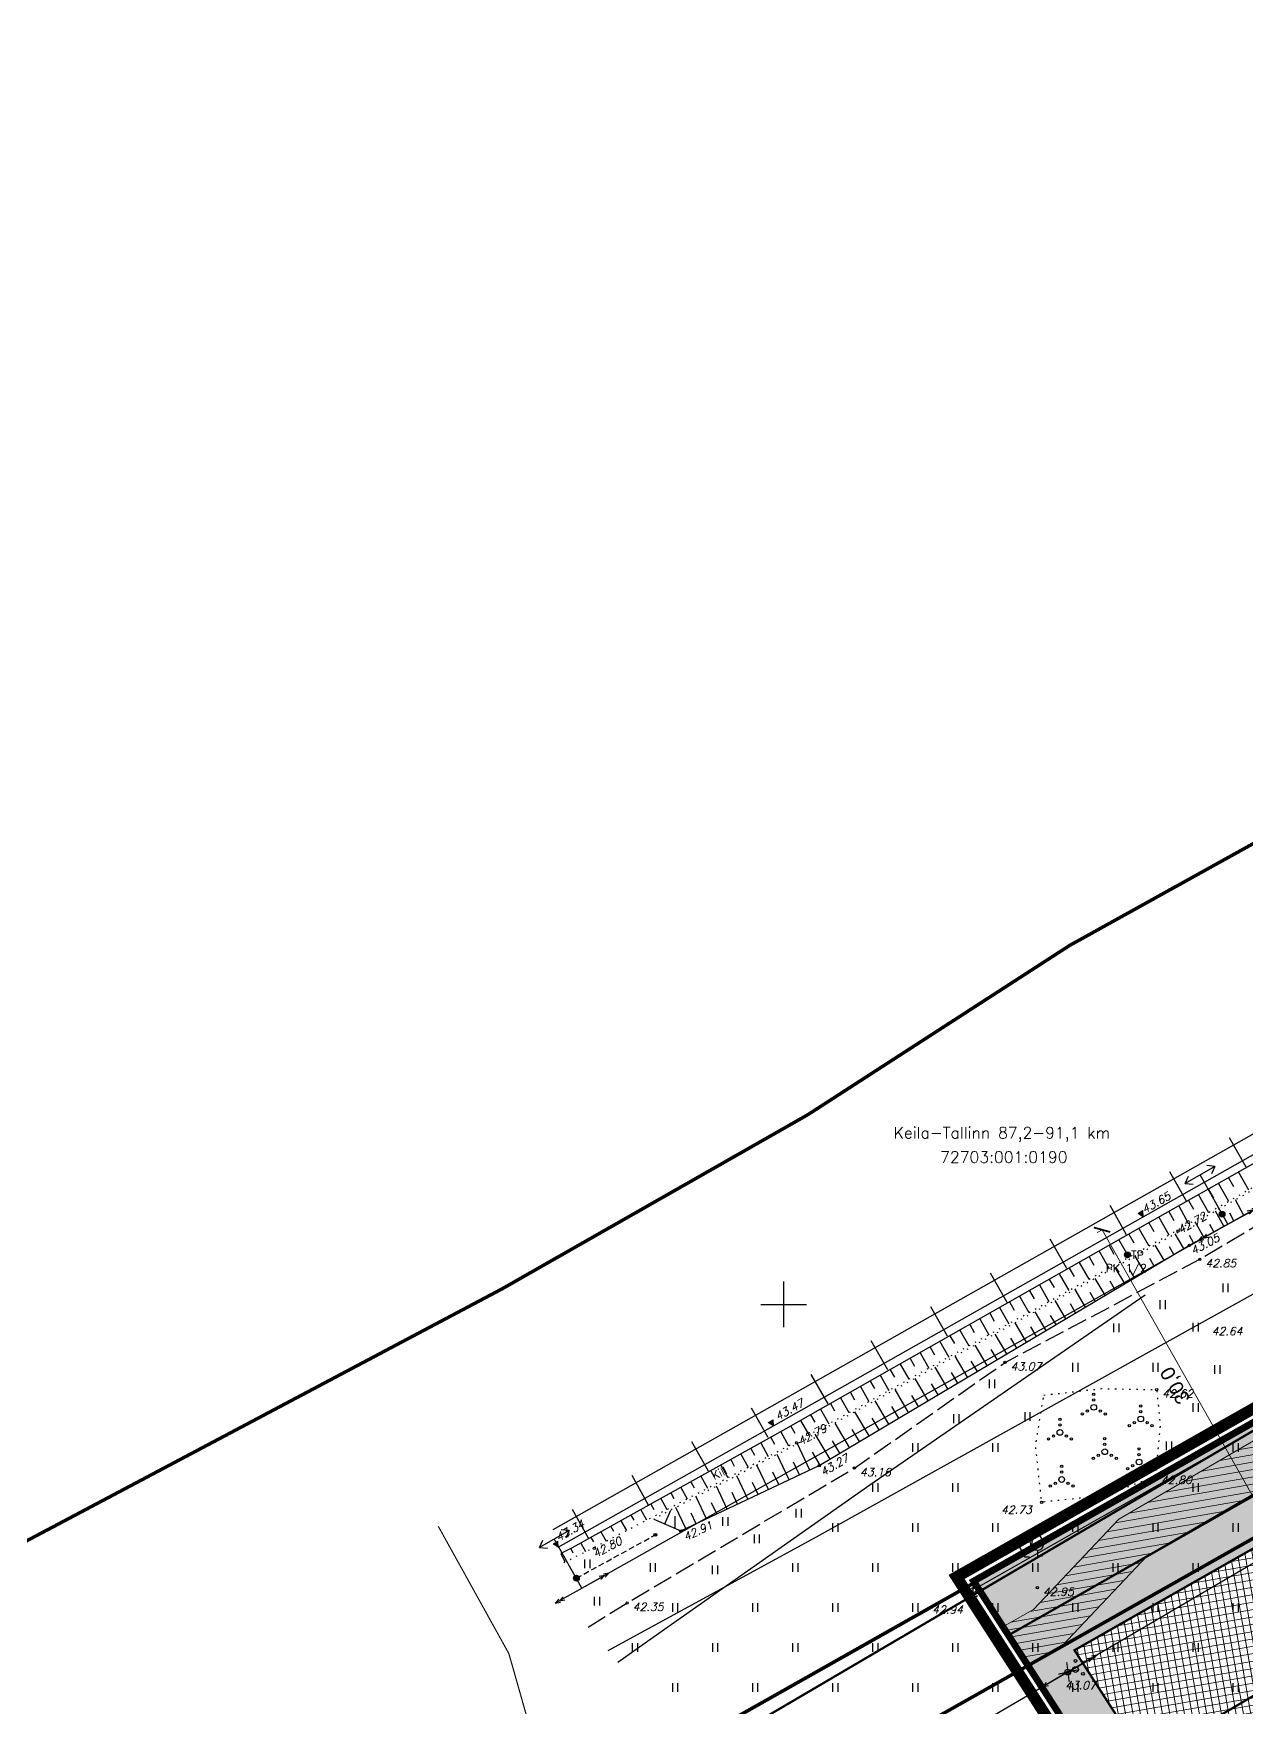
# Model space of a CAD drawing. Header units: metres. Extents: x 751 to 535790, y 161 to 6579518.
# Drawn here: x 535034.4 to 535140.5, y 6578664.8 to 6578811.1 of the extents above; entities that cross this region are included whole.
import ezdxf
from ezdxf.enums import TextEntityAlignment as Align

# ---------------------------------------------------------------- set-up
doc = ezdxf.new("R2010")
doc.units = ezdxf.units.M
for name, pattern in [('13132-geo$0$KANDUR', [0.02, 0.01, 0.01]), ('13132-geo$0$KATASTRIPIIR', [0.02, 0.01, 0.01]), ('13132-geo$0$KOLVIK', [1.25, 0.25, -1]), ('13132-geo$0$NOLVAALL', [1.2, 0.2, -1]), ('13132-geo$0$NOLVAKRIIPS', [0.2, 0.1, 0.1]), ('13132-geo$0$NOLVAPEAL', [0.2, 0.1, 0.1]), ('13132-geo$0$RDT', [0.2, 0.1, 0.1]), ('13132-geo$0$RDTLIIPER', [0.2, 0.1, 0.1]), ('13132-geo$0$TEERADA', [4.5, 3.5, -1]), ('13132-geo$0$TOMMITS', [1.5, 1, -0.5]), ('CENTER', [50.8, 31.75, -6.35, 6.35, -6.35]), ('CENTERX2', [4, 2.5, -0.5, 0.5, -0.5])]:
    doc.linetypes.add(name, pattern=pattern)
doc.layers.get('0').update_dxf_attribs({"lineweight": 9})
doc.layers.get('Defpoints').update_dxf_attribs({"lineweight": 9})
for name, color, linetype, lineweight in [('-GEODEESIA', 7, 'Continuous', 9), ('DP_EH-plan_maapealne_hoonestusala_hatch', 169, 'Continuous', 18), ('DP_EH-plan_maapealne_hoonestusala_joon', 7, 'CENTER', 9), ('DP_KR-olemasolev', 36, 'Continuous', 9), ('DP_KR-olemasolev-ABIJOON', 36, 'Continuous', 9), ('DP_KR-planeeritav', 1, 'Continuous', 9), ('DP_KV-raudtee', 44, 'CENTERX2', 9), ('DP_MUU-likvideeritav_objekt', 1, 'Continuous', 9), ('DP_SERV-tehnovõrgud', 6, 'Continuous', 13), ('DP_T-autoliiklus-planeeritav', 254, 'Continuous', 9), ('DP_T-piirdeaed', 5, 'Continuous', 20), ('DP_T-servajoon', 250, 'Continuous', 9)]:
    doc.layers.add(name, color=color, linetype=linetype, lineweight=lineweight)
for name, color, linetype in [('13132-geo$0$HALJASTUS', 7, 'Continuous'), ('13132-geo$0$korgus', 7, 'Continuous'), ('13132-geo$0$KPOHULIIN', 7, 'Continuous'), ('13132-geo$0$MPOHULIIN', 7, 'Continuous'), ('13132-geo$0$PIIR', 7, 'Continuous'), ('13132-geo$0$POST', 7, 'Continuous'), ('13132-geo$0$PUU', 7, 'Continuous'), ('13132-geo$0$RDT', 7, 'Continuous'), ('13132-geo$0$RELJEEF', 7, 'Continuous'), ('13132-geo$0$SITRASS', 7, 'Continuous'), ('13132-geo$0$TEE', 7, 'Continuous'), ('13132-geo$0$vork', 7, 'Continuous'), ('SITRASS', 202, 'Continuous')]:
    doc.layers.add(name, color=color, linetype=linetype)
for name, color, linetype, lineweight, true_color in [('DP_KV-110kV_õhuliin', 7, 'CENTER', 9, 0x852100), ('DP_MA-muru', 7, 'Continuous', 9, 0xe4ff99), ('DP_PL-ala_piir', 7, 'CENTER', 9, 0x4d9984)]:
    doc.layers.add(name, color=color, linetype=linetype, lineweight=lineweight, true_color=true_color)
doc.styles.add('13132-geo$0$italic', font='italic.shx')
doc.styles.add('13132-geo$0$romans', font='romans.shx', dxfattribs={"height": 0.7})
doc.styles.add('romans', font='romans.shx')
doc.styles.add('Swis Lt BT', font='swissl.ttf')
doc.linetypes.add('-S-', pattern='A,10,-1.5,["S",romans,S=1.4,R=0,X=-0.7,Y=-0.7],-1.5,10,-3', length=26)
doc.linetypes.add('13132-geo$0$EP_OHL', pattern='A,10,[138,mkm.shx,S=1,R=0,X=0,Y=0],1,[138,mkm.shx,S=1,R=0,X=0,Y=0],4,[138,mkm.shx,S=1,R=180,X=0,Y=0],1,[138,mkm.shx,S=1,R=180,X=0,Y=0],15', length=31)
doc.linetypes.add('13132-geo$0$SI_KBL', pattern='A,8,-2,4,[132,mkm.shx,S=0.5,R=0,X=0,Y=0],4,-2', length=20)
doc.linetypes.add('FENCELINE2', pattern='A,0.25,-0.1,[132,ltypeshp.shx,S=0.1,R=0,X=-0.1,Y=0],-0.1,1', length=1.45)
doc.dimstyles.new('DP_M500', dxfattribs={"dimtxt": 1.25, "dimasz": 1.05, "dimexe": 0.5, "dimexo": 0, "dimgap": 0.3, "dimtad": 1, "dimdec": 1, "dimzin": 0, "dimtxsty": 'Swis Lt BT', "dimblk": 'ARCHTICK', "dimcen": 0.09, "dimclrd": 256, "dimclre": 256, "dimclrt": 256, "dimadec": 4, "dimazin": 0, "dimtfac": 1, "dimtdec": 1, "dimtmove": 0, "dimatfit": 2, "dimfxl": 0, "dimtolj": 1, "dimtzin": 0, "dimlwd": -1, "dimlwe": -1, "dimarcsym": 0})

# ---------------------------------------------------------------- blocks, each defined once
blk = doc.blocks.new('13132-geo$0$VKORIS')
at = {"color": 0, "linetype": 'Continuous'}
for p, q in [((0, 4), (0, -4)), ((-4, 0), (4, 0))]:
    blk.add_line(p, q, dxfattribs=at)
blk = doc.blocks.new('13132-geo$0$VQSA')
at = {"color": 0, "linetype": 'Continuous'}
for centre, radius in [((0, 0), 0.5), ((0, 2.3), 0.2), ((0, 1.3), 0.2), ((-2, -1.15), 0.2), ((-1.13, -0.65), 0.2), ((1.13, -0.65), 0.2), ((2, -1.15), 0.2)]:
    blk.add_circle(centre, radius, dxfattribs=at)
blk = doc.blocks.new('13132-geo$0$PQQSAS')
at = {"color": 0, "linetype": 'Continuous'}
for centre, radius in [((0, 0), 0.5), ((0, 1.5), 0.25), ((-1.3, -0.75), 0.25), ((1.3, -0.75), 0.25)]:
    blk.add_circle(centre, radius, dxfattribs=at)
blk = doc.blocks.new('13132-geo$0$BEPOST')
at = {"color": 0, "linetype": 'Continuous'}
for radius in [0.5, 0.0467]:
    blk.add_circle((0, 0), radius, dxfattribs=at)
blk = doc.blocks.new('13132-geo$0$RTKQRG')
at = {"color": 0, "linetype": 'Continuous', "lineweight": 0}
for p, q in [((0, 0), (-0.49, 0.97)), ((0.49, 0.97), (-0.49, 0.97)), ((-0.48, 0.94), (0.21, 0.42)), ((-0.44, 0.97), (0.23, 0.46)), ((-0.42, 0.84), (0.19, 0.37)), ((-0.37, 0.74), (0.17, 0.33)), ((-0.35, 0.97), (0.26, 0.51)), ((-0.32, 0.63), (0.14, 0.28)), ((-0.27, 0.97), (0.28, 0.55)), ((-0.27, 0.53), (0.12, 0.24)), ((-0.22, 0.43), (0.1, 0.19)), ((-0.19, 0.97), (0.3, 0.6)), ((-0.17, 0.33), (0.07, 0.15)), ((-0.11, 0.97), (0.33, 0.64)), ((-0.11, 0.22), (0.05, 0.1)), ((-0.06, 0.12), (0.03, 0.05)), ((-0.02, 0.97), (0.35, 0.69)), ((-0.01, 0.02), (0, 0.01)), ((0, 0), (0.49, 0.97)), ((0.06, 0.97), (0.37, 0.73)), ((0.14, 0.97), (0.39, 0.78)), ((0.22, 0.97), (0.42, 0.83)), ((0.31, 0.97), (0.44, 0.87)), ((0.39, 0.97), (0.46, 0.92)), ((0.47, 0.97), (0.49, 0.96))]:
    blk.add_line(p, q, dxfattribs=at)
blk = doc.blocks.new('13132-geo$0$MEPOST')
at = {"color": 0, "linetype": 'Continuous'}
for radius in [0.5, 0.45, 0.4, 0.35, 0.3, 0.25, 0.2, 0.15, 0.1, 0.05]:
    blk.add_circle((0, 0), radius, dxfattribs=at)
blk = doc.blocks.new('13132-geo$0$ANKURP')
at = {"color": 0}
for radius in [0.25, 0.234, 0.219, 0.203, 0.188, 0.172, 0.156, 0.141, 0.125, 0.11, 0.0939, 0.0783, 0.0628, 0.0472, 0.0316, 0.016, 0.000371]:
    blk.add_circle((0, 0), radius, dxfattribs=at)
blk = doc.blocks.new('13132-geo$0$VILJA1')
at = {"color": 0, "linetype": 'Continuous'}
for p, q in [((0, 0), (0, 1)), ((0.8, 0), (0, 0))]:
    blk.add_line(p, q, dxfattribs=at)
at = {"color": 0, "linetype": 'Continuous', "flags": 128}
for points in [[(-1, 2), (-1, 2.3), (-0.98, 2.43), (-0.91, 2.69), (-0.79, 2.93), (-0.5, 3.4), (-0.18, 3.81), (0, 4)], [(1, 2), (1, 2.3), (0.98, 2.43), (0.91, 2.69), (0.79, 2.93), (0.5, 3.4), (0.18, 3.81), (0, 4)]]:
    blk.add_lwpolyline(points, dxfattribs=at)
at = {"color": 0, "linetype": 'Continuous'}
blk.add_arc((0, 2), 1, 180, 0, dxfattribs=at)
blk = doc.blocks.new('13132-geo$0$MAND1')
at = {"color": 0, "linetype": 'Continuous'}
for p, q in [((0, 3), (0, 0)), ((-0.85, 1.18), (0, 0.61)), ((0, 1.5), (-0.53, 1.86)), ((0, 2.3), (-0.25, 2.47)), ((0.25, 2.47), (0, 2.3)), ((0.53, 1.86), (0, 1.5)), ((0, 0.61), (0.85, 1.18)), ((0.72, 0), (0, 0))]:
    blk.add_line(p, q, dxfattribs=at)
blk = doc.blocks.new('13132-geo$0$HEIN')
at = {"color": 0, "linetype": 'Continuous'}
for p, q in [((-0.46, 0.76), (-0.46, -0.76)), ((0.46, 0.76), (0.46, -0.76))]:
    blk.add_line(p, q, dxfattribs=at)
blk = doc.blocks.new('13132-geo$0$KBPOST')
at = {"color": 0, "linetype": 'Continuous'}
for radius in [0.5, 0.45, 0.4, 0.35, 0.3, 0.25, 0.2, 0.15, 0.1, 0.05]:
    blk.add_circle((0, 0), radius, dxfattribs=at)
at = {"color": 0, "linetype": 'Continuous', "style": '13132-geo$0$romans'}
blk.add_text('TP', height=1.4, dxfattribs=at).set_placement((0.65, -0.01), align=Align.MIDDLE_LEFT)
blk = doc.blocks.new('13132-geo$0$EPSUUN')
at = {"color": 0, "linetype": 'Continuous'}
for p, q in [((0.5, 0), (5.88, 0)), ((5, 0), (4.1, 0.3)), ((5, 0), (4.1, -0.3)), ((5.88, 0), (4.97, 0.3)), ((5.88, 0), (4.97, -0.3))]:
    blk.add_line(p, q, dxfattribs=at)
blk = doc.blocks.new('13132-geo$0$RDTKON')
at = {"color": 0, "linetype": 'Continuous'}
for p, q in [((-3, 0), (-1.84, 0.81)), ((-3, 0), (-1.84, -0.81)), ((3, 0), (-3, 0)), ((3, 0), (1.84, 0.81)), ((3, 0), (1.84, -0.81))]:
    blk.add_line(p, q, dxfattribs=at)
blk = doc.blocks.new('13132-geo')
at = {"layer": '13132-geo$0$HALJASTUS', "linetype": '13132-geo$0$KOLVIK', "ltscale": 0.5, "flags": 128}
blk.add_lwpolyline([(535122.75, 6578692.07), (535127.82, 6578692.64), (535132.62, 6578692.55), (535132.92, 6578689.45), (535132.51, 6578685), (535128.34, 6578683.32), (535122.56, 6578682.7), (535122.03, 6578687.68)], close=True, dxfattribs=at)
at = {"layer": '13132-geo$0$korgus', "linetype": 'Continuous', "ltscale": 0.5}
for centre in [(535134.47, 6578706.41), (535135.48, 6578705.18), (535136.39, 6578703.95), (535119.36, 6578694.93), (535132.62, 6578692.55), (535101.13, 6578687.89), (535103.12, 6578685.91), (535106.19, 6578685.69), (535132.51, 6578685), (535122.56, 6578682.7), (535091.01, 6578680.19), (535083.46, 6578678.66), (535122.19, 6578675.22), (535086.32, 6578673.9), (535116.54, 6578673.96), (535124.84, 6578667.84)]:
    blk.add_circle(centre, 0.1, dxfattribs=at)
at = {"layer": '13132-geo$0$KPOHULIIN', "linetype": '13132-geo$0$EP_OHL', "ltscale": 0.5}
for points in [[(535082.37, 6578675.19), (535138.83, 6578707.02), (535191, 6578736.38), (535238.85, 6578765.53), (535285.38, 6578797.48), (535328.63, 6578830.88), (535370.79, 6578867.74), (535386.56, 6578882.64)], [(535306.85, 6578775.83), (535263.56, 6578750.08), (535220.51, 6578724.45), (535168.25, 6578693.32), (535124.84, 6578667.84), (535099.21, 6578652.79)]]:
    blk.add_lwpolyline(points, dxfattribs=at)
at = {"layer": '13132-geo$0$PIIR', "linetype": '13132-geo$0$KATASTRIPIIR', "lineweight": 0, "ltscale": 0.5, "flags": 128}
blk.add_lwpolyline([(532578.52, 6577255.16), (532598.82, 6577218.16), (533150.96, 6577538.17), (533539.46, 6577764.43), (533548.1, 6577769.46), (533555.02, 6577773.48), (533732.64, 6577876.68), (533814.89, 6577924.47), (533901.36, 6577974.71), (533987.84, 6578024.95), (534071.05, 6578073.3), (534072.04, 6578071.64), (534161.67, 6578123.42), (534245.29, 6578171.73), (534320.1, 6578214.95), (534326.95, 6578219.28), (534536.11, 6578340.71), (534541.46, 6578331.5), (534643.93, 6578390.96), (534799.24, 6578480.5), (534813.04, 6578456.16), (534900.82, 6578505.94), (534945.38, 6578531.21), (534938.38, 6578544.41), (534981.47, 6578570.2), (535035.47, 6578600.49), (535064.34, 6578616.68), (535051.6, 6578638.9), (535116.82, 6578675.75), (535203.59, 6578724.99), (535237.09, 6578745.4), (535262.28, 6578761.78), (535283.29, 6578776.02), (535306.57, 6578793.07), (535332.94, 6578813.49), (535351.11, 6578828.43), (535360.61, 6578814.9), (535433.13, 6578912.93), (535467.57, 6578969.34), (535479, 6578983.11), (535513.98, 6579029.28), (535561.29, 6579092.49), (535630.21, 6579219.02), (535646.75, 6579264.23), (535656.62, 6579295.65), (535665.43, 6579327.15), (535677.58, 6579380.08), (535683, 6579412.43), (535693.2, 6579488.29), (535694.29, 6579496.41), (535651.63, 6579503.54), (535649.85, 6579493.9), (535649.27, 6579490.81), (535648.1, 6579477.82), (535641.8, 6579442.63), (535640.7, 6579431.48), (535638.52, 6579422.03), (535636.76, 6579414.4), (535632.03, 6579397.27), (535617.71, 6579332.52), (535608.21, 6579299.92), (535600.93, 6579275.88), (535598.75, 6579273.66), (535591.43, 6579262.16), (535585.25, 6579238.95), (535579.76, 6579218.36), (535567.03, 6579221.08), (535554.91, 6579180.93), (535561.04, 6579179.24), (535539.9, 6579139.71), (535522.83, 6579112.38), (535517.33, 6579115.59), (535509.41, 6579101.97), (535501.84, 6579088.75), (535486.83, 6579062.81), (535471.08, 6579035.5), (535454.44, 6579010.96), (535446.09, 6579012.38), (535435.31, 6578993.75), (535416.12, 6578985.34), (535404.56, 6578937.92), (535379.09, 6578914.82), (535348.48, 6578883.94), (535342.36, 6578877.8), (535316.31, 6578855.51), (535236.86, 6578794.12), (535233.29, 6578791.43), (535207.5, 6578777.14), (535178.14, 6578760.87), (535156.25, 6578748.73), (535125.02, 6578731.4), (535102.13, 6578716.6), (535075.38, 6578701.36), (535028.34, 6578676.42), (535009.57, 6578709.56), (535008.99, 6578709.23), (534938.5, 6578670.35), (534890.85, 6578643.32), (534875.77, 6578634.78), (534880, 6578627.36), (534684.5, 6578515.96), (534693.24, 6578500.93), (534632.5, 6578466.07), (534631.63, 6578459.56), (534515.83, 6578383.58), (534472.35, 6578358.66), (533785.18, 6577967.75), (533782.43, 6577966.18), (533556.42, 6577820.95), (533536.52, 6577809.47), (533532.19, 6577806.97), (533173.58, 6577599.97), (533168.38, 6577596.97), (532991.84, 6577495.07), (532599.52, 6577267.35)], close=True, dxfattribs=at)
for points in [[(535187.23, 6578568.32), (535218.44, 6578612.75), (535242.98, 6578647.68), (535203.59, 6578724.99), (535159.05, 6578699.72), (535116.82, 6578675.75), (535185.17, 6578569.6), (535186.55, 6578567.35), (535187.23, 6578568.32)], [(535150.18, 6578519.58), (535154.96, 6578526.41), (535178.58, 6578560.17), (535185.17, 6578569.6), (535116.82, 6578675.74), (535063.01, 6578645.34), (535051.6, 6578638.9), (535064.34, 6578616.68), (535035.47, 6578600.49), (535150.18, 6578519.58)]]:
    blk.add_lwpolyline(points, dxfattribs=at)
at = {"layer": '13132-geo$0$POST', "linetype": '13132-geo$0$TOMMITS', "ltscale": 0.5}
blk.add_line((535081.88, 6578676.06), (535088.79, 6578679.85), dxfattribs=at)
at = {"layer": '13132-geo$0$POST', "linetype": '13132-geo$0$KANDUR', "ltscale": 0.5, "flags": 128}
for points in [[(535138.83, 6578707.02), (535136.41, 6578711.33)], [(535082.37, 6578675.19), (535079.95, 6578679.49)]]:
    blk.add_lwpolyline(points, dxfattribs=at)
at = {"layer": '13132-geo$0$RDT', "linetype": '13132-geo$0$RDTLIIPER', "ltscale": 0.5}
for p, q in [((535140.43, 6578711.99), (535138.98, 6578714.56)), ((535135.21, 6578709.03), (535133.76, 6578711.6)), ((535129.99, 6578706.08), (535128.54, 6578708.65)), ((535124.77, 6578703.13), (535123.31, 6578705.7)), ((535119.54, 6578700.17), (535118.09, 6578702.74)), ((535114.32, 6578697.22), (535112.87, 6578699.79)), ((535109.1, 6578694.27), (535107.65, 6578696.83)), ((535103.88, 6578691.31), (535102.42, 6578693.88)), ((535098.65, 6578688.36), (535097.2, 6578690.93)), ((535093.43, 6578685.41), (535091.98, 6578687.98)), ((535088.2, 6578682.46), (535086.75, 6578685.03)), ((535082.98, 6578679.51), (535081.53, 6578682.08))]:
    blk.add_line(p, q, dxfattribs=at)
at = {"layer": '13132-geo$0$RDT', "linetype": '13132-geo$0$RDT', "ltscale": 0.5, "flags": 128}
for points in [[(535079.86, 6578680.33), (535098.33, 6578690.75), (535130.66, 6578709.04), (535171.74, 6578732.27), (535211.05, 6578755.2), (535235.74, 6578770.6), (535253.66, 6578782.39), (535282.08, 6578802.24), (535306.06, 6578820.26), (535324.79, 6578835.26), (535354.46, 6578860.67), (535367.51, 6578872.54), (535373.83, 6578878.43), (535382.52, 6578886.76)], [(535080.3, 6578678.76), (535099.11, 6578689.37), (535131.44, 6578707.66), (535172.54, 6578730.89), (535211.87, 6578753.84), (535236.6, 6578769.26), (535254.55, 6578781.07), (535283.01, 6578800.96), (535307.04, 6578819.01), (535325.8, 6578834.03), (535355.51, 6578859.48), (535368.56, 6578871.35), (535374.88, 6578877.24), (535383.63, 6578885.63)]]:
    blk.add_lwpolyline(points, dxfattribs=at)
at = {"layer": '13132-geo$0$RELJEEF', "linetype": '13132-geo$0$NOLVAKRIIPS', "ltscale": 0.5}
for p, q in [((535138.89, 6578711.07), (535139.33, 6578710.3)), ((535139.76, 6578711.56), (535140.64, 6578710.01)), ((535136.28, 6578709.59), (535137.16, 6578708.04)), ((535137.15, 6578710.09), (535137.59, 6578709.31)), ((535138.02, 6578710.58), (535138.9, 6578709.03)), ((535133.67, 6578708.12), (535134.11, 6578707.34)), ((535134.54, 6578708.61), (535135.41, 6578707.06)), ((535135.41, 6578709.1), (535135.85, 6578708.33)), ((535138.48, 6578706.83), (535137.76, 6578708.15)), ((535139.36, 6578707.31), (535139, 6578707.97)), ((535140.24, 6578707.79), (535139.5, 6578709.14)), ((535131.06, 6578706.64), (535131.92, 6578705.11)), ((535131.93, 6578707.13), (535132.36, 6578706.37)), ((535132.8, 6578707.62), (535133.67, 6578706.08)), ((535136.73, 6578705.87), (535136.02, 6578707.17)), ((535137.61, 6578706.35), (535137.25, 6578707)), ((535128.45, 6578705.16), (535128.88, 6578704.41)), ((535129.32, 6578705.65), (535130.18, 6578704.14)), ((535130.19, 6578706.14), (535130.62, 6578705.39)), ((535133.27, 6578703.87), (535132.48, 6578705.19)), ((535134.12, 6578704.38), (535133.74, 6578705.03)), ((535134.98, 6578704.89), (535134.23, 6578706.16)), ((535135.85, 6578705.39), (535135.5, 6578706.03)), ((535125.84, 6578703.67), (535126.68, 6578702.2)), ((535126.71, 6578704.17), (535127.13, 6578703.43)), ((535127.58, 6578704.66), (535128.43, 6578703.17)), ((535131.55, 6578702.84), (535130.73, 6578704.22)), ((535132.41, 6578703.35), (535132.01, 6578704.03)), ((535123.23, 6578702.19), (535123.64, 6578701.47)), ((535124.1, 6578702.69), (535124.93, 6578701.23)), ((535124.97, 6578703.18), (535125.39, 6578702.45)), ((535128.11, 6578700.8), (535127.23, 6578702.27)), ((535128.97, 6578701.31), (535128.54, 6578702.03)), ((535129.83, 6578701.82), (535128.98, 6578703.24)), ((535130.69, 6578702.33), (535130.27, 6578703.03)), ((535120.62, 6578700.71), (535121.43, 6578699.28)), ((535121.49, 6578701.2), (535121.9, 6578700.49)), ((535122.36, 6578701.7), (535123.18, 6578700.25)), ((535126.39, 6578699.77), (535125.48, 6578701.3)), ((535127.25, 6578700.28), (535126.8, 6578701.03)), ((535118.02, 6578699.23), (535118.41, 6578698.53)), ((535118.88, 6578699.72), (535119.69, 6578698.31)), ((535119.75, 6578700.22), (535120.16, 6578699.51)), ((535122.96, 6578697.73), (535121.98, 6578699.36)), ((535123.82, 6578698.24), (535123.34, 6578699.04)), ((535124.67, 6578698.75), (535123.73, 6578700.33)), ((535125.53, 6578699.26), (535125.07, 6578700.04)), ((535115.41, 6578697.75), (535116.19, 6578696.37)), ((535116.28, 6578698.24), (535116.67, 6578697.55)), ((535117.15, 6578698.74), (535117.94, 6578697.34)), ((535121.24, 6578696.7), (535120.24, 6578698.38)), ((535122.1, 6578697.21), (535121.6, 6578698.04)), ((535112.8, 6578696.27), (535113.18, 6578695.59)), ((535113.67, 6578696.76), (535114.44, 6578695.4)), ((535114.54, 6578697.25), (535114.93, 6578696.57)), ((535117.8, 6578694.65), (535116.74, 6578696.44)), ((535119.52, 6578695.68), (535118.49, 6578697.41)), ((535120.38, 6578696.19), (535119.87, 6578697.04)), ((535110.19, 6578694.78), (535110.95, 6578693.45)), ((535111.06, 6578695.28), (535111.44, 6578694.61)), ((535111.93, 6578695.77), (535112.69, 6578694.43)), ((535116.08, 6578693.63), (535114.99, 6578695.47)), ((535116.94, 6578694.14), (535116.4, 6578695.05)), ((535118.66, 6578695.17), (535118.14, 6578696.05)), ((535107.58, 6578693.3), (535107.95, 6578692.65)), ((535108.45, 6578693.8), (535109.2, 6578692.48)), ((535109.32, 6578694.29), (535109.7, 6578693.63)), ((535112.65, 6578691.58), (535111.49, 6578693.52)), ((535114.36, 6578692.61), (535113.24, 6578694.5)), ((535115.22, 6578693.12), (535114.67, 6578694.05)), ((535104.97, 6578691.82), (535105.7, 6578690.54)), ((535105.84, 6578692.31), (535106.21, 6578691.67)), ((535106.71, 6578692.81), (535107.45, 6578691.51)), ((535110.93, 6578690.56), (535109.74, 6578692.55)), ((535111.79, 6578691.07), (535111.2, 6578692.05)), ((535113.51, 6578692.1), (535112.94, 6578693.05)), ((535102.36, 6578690.34), (535102.72, 6578689.71)), ((535103.23, 6578690.83), (535103.95, 6578689.57)), ((535104.1, 6578691.33), (535104.46, 6578690.69)), ((535107.49, 6578688.51), (535106.24, 6578690.61)), ((535109.21, 6578689.54), (535107.99, 6578691.58)), ((535110.07, 6578690.05), (535109.47, 6578691.06)), ((535099.75, 6578688.86), (535100.44, 6578687.64)), ((535100.63, 6578689.35), (535100.98, 6578688.73)), ((535101.49, 6578689.84), (535102.2, 6578688.6)), ((535105.77, 6578687.49), (535104.5, 6578689.63)), ((535106.63, 6578688), (535106, 6578689.06)), ((535108.35, 6578689.03), (535107.73, 6578690.06)), ((535097.13, 6578687.4), (535097.45, 6578686.82)), ((535098.01, 6578687.89), (535098.66, 6578686.71)), ((535098.88, 6578688.37), (535099.21, 6578687.77)), ((535102.3, 6578685.52), (535101.21, 6578687.81)), ((535104.06, 6578686.47), (535102.75, 6578688.66)), ((535104.91, 6578686.98), (535104.27, 6578688.06)), ((535094.51, 6578685.94), (535095.12, 6578684.86)), ((535095.39, 6578686.43), (535095.69, 6578685.87)), ((535096.26, 6578686.91), (535096.89, 6578685.78)), ((535098.68, 6578683.81), (535097.67, 6578685.95)), ((535100.49, 6578684.67), (535099.44, 6578686.88)), ((535101.39, 6578685.09), (535100.86, 6578686.22)), ((535103.2, 6578685.95), (535102.53, 6578687.07)), ((535091.89, 6578684.48), (535092.17, 6578683.97)), ((535092.76, 6578684.97), (535093.34, 6578683.93)), ((535093.64, 6578685.45), (535093.93, 6578684.92)), ((535096.87, 6578682.96), (535095.9, 6578685.02)), ((535097.77, 6578683.39), (535097.28, 6578684.44)), ((535099.58, 6578684.24), (535099.07, 6578685.33)), ((535089.27, 6578683.02), (535089.8, 6578682.08)), ((535090.14, 6578683.51), (535090.41, 6578683.02)), ((535091.02, 6578683.99), (535091.57, 6578683)), ((535093.25, 6578681.25), (535092.35, 6578683.17)), ((535095.06, 6578682.11), (535094.12, 6578684.1)), ((535095.97, 6578682.53), (535095.49, 6578683.55)), ((535086.65, 6578681.56), (535086.89, 6578681.12)), ((535087.52, 6578682.05), (535088.02, 6578681.15)), ((535088.4, 6578682.53), (535088.65, 6578682.07)), ((535089.62, 6578680.8), (535090.15, 6578682.02)), ((535090.53, 6578680.4), (535090.53, 6578681.48)), ((535091.44, 6578680.4), (535090.58, 6578682.24)), ((535092.35, 6578680.82), (535091.91, 6578681.76)), ((535094.16, 6578681.68), (535093.7, 6578682.65)), ((535084.03, 6578680.1), (535084.48, 6578679.3)), ((535084.9, 6578680.59), (535085.13, 6578680.18)), ((535085.78, 6578681.08), (535086.25, 6578680.22)), ((535088.7, 6578681.2), (535088.72, 6578681.24)), ((535081.4, 6578678.65), (535081.58, 6578678.29)), ((535082.28, 6578679.13), (535082.69, 6578678.39)), ((535083.15, 6578679.62), (535083.37, 6578679.23)), ((535080.51, 6578678.21), (535080.87, 6578677.48))]:
    blk.add_line(p, q, dxfattribs=at)
at = {"layer": '13132-geo$0$RELJEEF', "linetype": '13132-geo$0$NOLVAALL', "ltscale": 0.5, "flags": 128}
blk.add_lwpolyline([(535080.79, 6578677.44), (535083.43, 6578678.75), (535101.11, 6578687.99), (535134.44, 6578706.51), (535173.65, 6578728.66), (535184.73, 6578735.38), (535213.13, 6578751.3), (535241.21, 6578768.79), (535256.19, 6578778.93), (535283.92, 6578798.06), (535308.87, 6578817.05), (535319.76, 6578826.01), (535322.74, 6578828.53), (535325.85, 6578831.35), (535329, 6578833.79), (535356.88, 6578857.33), (535367.95, 6578867.92), (535368, 6578867.96), (535368.08, 6578867.98), (535368.16, 6578867.96), (535368.21, 6578867.89), (535368.21, 6578867.79), (535368.16, 6578867.7), (535356.96, 6578857.14), (535329.09, 6578833.6), (535325.97, 6578831.22), (535322.87, 6578828.38), (535319.87, 6578825.83), (535309, 6578816.87), (535284.03, 6578797.89), (535256.31, 6578778.74), (535241.3, 6578768.57), (535213.23, 6578751.13), (535184.8, 6578735.16), (535173.74, 6578728.48), (535134.53, 6578706.33), (535101.17, 6578687.79), (535088.64, 6578681.23)], dxfattribs=at)
at = {"layer": '13132-geo$0$RELJEEF', "linetype": '13132-geo$0$NOLVAPEAL', "ltscale": 0.5, "flags": 128}
blk.add_lwpolyline([(535088.64, 6578681.23), (535091.01, 6578680.19), (535103.12, 6578685.91), (535135.48, 6578705.18), (535174.66, 6578726.59), (535185.36, 6578732.85), (535214.69, 6578749.3), (535241.05, 6578765.3), (535258.74, 6578777.34), (535269.89, 6578785.52), (535283.78, 6578795.22), (535285.53, 6578796.18), (535299.09, 6578806.18), (535310.43, 6578815.6), (535321.51, 6578824.58), (535321.44, 6578825.25), (535319.56, 6578827.7), (535319.06, 6578827.82), (535307.32, 6578818.39), (535283.26, 6578800.08), (535254.84, 6578780.36), (535236.67, 6578768.46), (535212.08, 6578753.09), (535184.26, 6578736.73), (535132.03, 6578707.19), (535100, 6578689), (535081.52, 6578678.71), (535080.51, 6578678.21)], dxfattribs=at)
at = {"layer": '13132-geo$0$SITRASS', "linetype": '13132-geo$0$SI_KBL', "ltscale": 0.5, "flags": 128}
for points in [[(535084.65, 6578669.74), (535103.15, 6578679.82), (535197.16, 6578732.11), (535244.82, 6578760.1), (535298.16, 6578796.48), (535308.44, 6578780.21), (535318.8, 6578788.51), (535327.91, 6578798.26), (535349.29, 6578823.26), (535364.82, 6578843.77), (535376.28, 6578857.63), (535391.9, 6578877.2)], [(535085.51, 6578668.73), (535089.09, 6578671.25), (535107.53, 6578684.21), (535131.62, 6578700.84)]]:
    blk.add_lwpolyline(points, dxfattribs=at)
at = {"layer": '13132-geo$0$TEE', "linetype": '13132-geo$0$TEERADA', "ltscale": 0.5, "flags": 128}
blk.add_lwpolyline([(535082.91, 6578671.77), (535086.32, 6578673.9), (535106.19, 6578685.69), (535119.36, 6578694.93), (535136.39, 6578703.95), (535150.65, 6578712.47), (535154.28, 6578713.58), (535181.76, 6578729.66), (535203.02, 6578741.13), (535232.16, 6578757.91), (535250.61, 6578771.79), (535275.15, 6578788.19), (535295.07, 6578802.81), (535307.25, 6578811.03), (535317.69, 6578821.07), (535338.09, 6578837.34), (535356.13, 6578851.56), (535360.49, 6578855.78), (535369.12, 6578864.74), (535373.23, 6578866.75), (535378.74, 6578871.85), (535388.06, 6578881.11)], dxfattribs=at)
at = {"layer": '13132-geo$0$HALJASTUS', "linetype": 'Continuous', "ltscale": 0.5, "xscale": 0.5, "yscale": 0.5, "zscale": 0.5}
for name, p in [('13132-geo$0$HEIN', (535138.62, 6578701.45)), ('13132-geo$0$HEIN', (535133.13, 6578699.98)), ('13132-geo$0$HEIN', (535129.07, 6578697.95)), ('13132-geo$0$HEIN', (535137.9, 6578694.31)), ('13132-geo$0$HEIN', (535118.2, 6578693.05)), ('13132-geo$0$VQSA', (535127.12, 6578691)), ('13132-geo$0$HEIN', (535115.09, 6578690.01)), ('13132-geo$0$HEIN', (535121.31, 6578690.2)), ('13132-geo$0$VQSA', (535131.22, 6578689.98)), ('13132-geo$0$VQSA', (535124.16, 6578688.81)), ('13132-geo$0$VQSA', (535128.08, 6578687.12)), ('13132-geo$0$VQSA', (535131.08, 6578686.22)), ('13132-geo$0$HEIN', (535133.69, 6578687.63)), ('13132-geo$0$VQSA', (535124.31, 6578684.69)), ('13132-geo$0$HEIN', (535101.29, 6578681.75)), ('13132-geo$0$HEIN', (535094.9, 6578681.03)), ('13132-geo$0$HEIN', (535097.64, 6578679.49)), ('13132-geo$0$HEIN', (535082.82, 6578677.32)), ('13132-geo$0$HEIN', (535088.55, 6578676.99)), ('13132-geo$0$HEIN', (535093.99, 6578676.78)), ('13132-geo$0$HEIN', (535083.67, 6578674.04))]:
    blk.add_blockref(name, p, dxfattribs=at)
at = {"layer": '13132-geo$0$HALJASTUS', "ltscale": 0.5, "xscale": 0.5, "yscale": 0.5, "zscale": 0.5}
for p in [(535136, 6578698), (535125.5, 6578694.5), (535132.5, 6578694.5), (535136, 6578691), (535111.5, 6578687.5), (535118.5, 6578687.5), (535139.5, 6578687.5), (535108, 6578684), (535115, 6578684), (535136, 6578684), (535104.5, 6578680.5), (535111.5, 6578680.5), (535118.5, 6578680.5), (535125.5, 6578680.5), (535132.5, 6578680.5), (535139.5, 6578680.5), (535101, 6578677), (535108, 6578677), (535115, 6578677), (535122, 6578677), (535129, 6578677), (535136, 6578677), (535090.5, 6578673.5), (535097.5, 6578673.5), (535104.5, 6578673.5), (535111.5, 6578673.5), (535118.5, 6578673.5), (535125.5, 6578673.5), (535132.5, 6578673.5), (535139.5, 6578673.5), (535087, 6578670), (535094, 6578670), (535101, 6578670), (535108, 6578670), (535115, 6578670), (535122, 6578670), (535129, 6578670), (535136, 6578670), (535090.5, 6578666.5), (535097.5, 6578666.5), (535104.5, 6578666.5), (535111.5, 6578666.5), (535118.5, 6578666.5), (535125.5, 6578666.5), (535132.5, 6578666.5), (535139.5, 6578666.5)]:
    blk.add_blockref('13132-geo$0$HEIN', p, dxfattribs=at)
at = {"layer": '13132-geo$0$korgus', "ltscale": 0.5, "xscale": 0.5, "yscale": 0.5, "zscale": 0.5}
for p, rotation in [((535131.44, 6578707.66), 29.24501050207043), ((535099.11, 6578689.37), 29.4932877503452), ((535080.3, 6578678.76), 29.80476802044562)]:
    blk.add_blockref('13132-geo$0$RTKQRG', p, dxfattribs=dict(at, rotation=rotation))
at = {"layer": '13132-geo$0$KPOHULIIN', "ltscale": 0.5}
for p, xscale, yscale, zscale, rotation in [((535138.83, 6578707.02), 0.5, 0.5, 0.5, 29.36949792141196), ((535138.83, 6578707.02), 0.5, 0.5, 0.5, 209.4127750868531), ((535082.15, 6578675.06), 0.5, 0.5, 0.5, 29.41277508685309), ((535082.59, 6578675.31), 0.4999999996211146, 0.4999999996211146, 0.4999999996211146, 209.3632273543819), ((535124.84, 6578667.84), 0.5, 0.5, 0.5, 30.41515763741616), ((535124.84, 6578667.84), 0.5, 0.5, 0.5, 210.4151576370188)]:
    blk.add_blockref('13132-geo$0$EPSUUN', p, dxfattribs=dict(at, xscale=xscale, yscale=yscale, zscale=zscale, rotation=rotation))
at = {"layer": '13132-geo$0$MPOHULIIN', "ltscale": 0.5, "xscale": 0.5000000001337888, "yscale": 0.5000000001337888, "zscale": 0.5000000001337888, "rotation": 29.55658121438101}
for p in [(535136.41, 6578711.33), (535079.95, 6578679.49)]:
    blk.add_blockref('13132-geo$0$RDTKON', p, dxfattribs=at)
at = {"layer": '13132-geo$0$POST', "linetype": 'Continuous', "ltscale": 0.5, "xscale": 0.5, "yscale": 0.5, "zscale": 0.5}
for name, p in [('13132-geo$0$MEPOST', (535138.34, 6578707.89)), ('13132-geo$0$ANKURP', (535088.79, 6578679.85)), ('13132-geo$0$MEPOST', (535081.88, 6578676.06)), ('13132-geo$0$BEPOST', (535124.84, 6578667.84))]:
    blk.add_blockref(name, p, dxfattribs=at)
at = {"layer": '13132-geo$0$POST', "ltscale": 0.5, "xscale": 0.5, "yscale": 0.5, "zscale": 0.5}
blk.add_blockref('13132-geo$0$KBPOST', (535130.06, 6578704.33), dxfattribs=at)
at = {"layer": '13132-geo$0$PUU', "linetype": 'Continuous', "ltscale": 0.5, "xscale": 0.5, "yscale": 0.5, "zscale": 0.5}
for name, p in [('13132-geo$0$VILJA1', (535121.1, 6578677.91)), ('13132-geo$0$VILJA1', (535122.22, 6578678)), ('13132-geo$0$MAND1', (535116.54, 6578673.96)), ('13132-geo$0$PQQSAS', (535125.52, 6578668.07))]:
    blk.add_blockref(name, p, dxfattribs=at)
at = {"layer": '13132-geo$0$vork', "ltscale": 0.5, "xscale": 0.5, "yscale": 0.5, "zscale": 0.5}
blk.add_blockref('13132-geo$0$VKORIS', (535100, 6578700), dxfattribs=at)
at = {"layer": '13132-geo$0$korgus', "linetype": 'Continuous', "ltscale": 0.5, "style": '13132-geo$0$italic'}
for s, rotation, p in [(' 43.65', 29.4831, (535130.8, 6578708.3)), (' 42.72', 29.9541, (535133.94, 6578706.51)), (' 43.05', 28.6502, (535135.07, 6578704.7)), (' 43.47', 29.4933, (535098.74, 6578690.2)), (' 42.79', 28.5264, (535100.73, 6578688.04)), (' 43.27', 30.7814, (535102.69, 6578685.31)), (' 43.34', 29.8494, (535079.56, 6578679.61)), (' 42.91', 25.266, (535090.7, 6578679.73)), (' 42.80', 28.0278, (535082.8, 6578678.21))]:
    blk.add_text(s, height=0.7, rotation=rotation, dxfattribs=at).set_placement(p, align=Align.TOP_LEFT)
for s, p in [(' 42.85', (535136.39, 6578703.95)), (' 42.64', (535136.94, 6578698.01)), (' 43.07', (535119.36, 6578694.93)), (' 42.62', (535132.62, 6578692.55)), (' 43.16', (535106.19, 6578685.69)), (' 42.80', (535132.51, 6578685)), (' 42.73', (535118.52, 6578682.4)), (' 42.95', (535122.19, 6578675.22)), (' 42.35', (535086.32, 6578673.9)), (' 42.94', (535112.5, 6578673.66)), (' 43.07', (535124.12, 6578667.04))]:
    blk.add_text(s, height=0.7, dxfattribs=at).set_placement(p, align=Align.TOP_LEFT)
at = {"layer": '13132-geo$0$PIIR', "linetype": 'Continuous', "lineweight": 0, "ltscale": 0.5, "style": '13132-geo$0$romans'}
for s, p in [('Keila-Tallinn 87,2-91,1 km', (535119.09, 6578715.01)), ('72703:001:0190', (535119.25, 6578712.88))]:
    blk.add_text(s, height=1, dxfattribs=at).set_placement(p, align=Align.MIDDLE_CENTER)
at = {"layer": '13132-geo$0$POST', "ltscale": 0.5, "style": '13132-geo$0$romans'}
blk.add_text('PK 1/2', height=0.7, dxfattribs=at).set_placement((535128.16, 6578702.83))
at = {"layer": '13132-geo$0$TEE', "linetype": 'Continuous', "ltscale": 0.5, "style": '13132-geo$0$romans'}
blk.add_text('Kill', height=0.7, rotation=26.1449, dxfattribs=at).set_placement((535094.38, 6578685.25), align=Align.MIDDLE_CENTER)
blk = doc.blocks.new('_ArchTick')
at = {"color": 0, "linetype": 'ByBlock', "const_width": 0.15}
blk.add_lwpolyline([(-0.5, -0.5), (0.5, 0.5)], dxfattribs=at)
blk = doc.blocks.new('*D63')
at = {"layer": 'Defpoints', "color": 0, "linetype": 'Continuous', "ltscale": 1.5, "transparency": 16777216}
for p in [(535127.84, 6578706.53), (535127.84, 6578706.53), (535142.6, 6578680.42)]:
    blk.add_point(p, dxfattribs=at)
at = {"layer": 'DP_KV-raudtee', "linetype": 'ByBlock', "ltscale": 1.5, "transparency": 16777216}
for p, q in [((535127.84, 6578706.53), (535127.4, 6578706.29)), ((535142.6, 6578680.42), (535127.84, 6578706.53)), ((535142.6, 6578680.42), (535142.17, 6578680.17))]:
    blk.add_line(p, q, dxfattribs=at)
at = {"layer": 'DP_KV-raudtee', "linetype": 'Continuous', "ltscale": 1.5, "transparency": 16777216, "xscale": 1.05, "yscale": 1.05, "zscale": 1.05}
for p, rotation in [((535127.84, 6578706.53), 119.4864041236665), ((535142.6, 6578680.42), 299.4864041236665)]:
    blk.add_blockref('_ArchTick', p, dxfattribs=dict(at, rotation=rotation))
at = {"layer": 'DP_KV-raudtee', "linetype": 'Continuous', "ltscale": 1.5, "transparency": 16777216, "insert": (535134.31, 6578692.96), "char_height": 1.25, "attachment_point": 5, "rotation": 119.4864, "style": 'Swis Lt BT'}
blk.add_mtext('\\A1;30,0', dxfattribs=at)
blk = doc.blocks.new('likv_rist')
at = {"layer": 'DP_MUU-likvideeritav_objekt', "linetype": 'Continuous', "const_width": 0.1, "flags": 128}
for points in [[(-0.65, 0.59), (0.65, -0.59)], [(0.65, 0.59), (-0.65, -0.59)]]:
    blk.add_lwpolyline(points, dxfattribs=at)

msp = doc.modelspace()

# ---------------------------------------------------------------- hatches: boundary and pattern name
at = {"layer": 'DP_EH-plan_maapealne_hoonestusala_hatch'}
h = msp.add_hatch(dxfattribs=at)
h.set_pattern_fill('ANSI37', color=256, scale=0.2)
h.set_pattern_definition([(99.9117, (535297.81996, 6578828.35483), (-0.6255221, -0.1093027), []), (189.9117, (535297.81996, 6578828.35483), (0.1093027, -0.6255221), [])])
h.paths.add_polyline_path([(535125.43, 6578669.76), (535168.38, 6578603.06), (535245.02, 6578712.15), (535224.82, 6578726.34)])
at = {"layer": 'DP_MA-muru', "ltscale": 0.5}
h = msp.add_hatch(color=256, dxfattribs=at)
h.dxf.hatch_style = 1
edge = h.paths.add_edge_path()
edge.add_line((535116.82, 6578675.75), (535159.05, 6578699.72))
edge.add_line((535159.05, 6578699.72), (535203.59, 6578724.99))
edge.add_line((535203.59, 6578724.99), (535237.09, 6578745.4))
edge.add_line((535237.09, 6578745.4), (535259.51, 6578759.98))
edge.add_line((535259.51, 6578759.98), (535244.49, 6578738.59))
edge.add_arc((535236.3, 6578744.34), 10, 299.5398, 324.9128, ccw=False)
edge.add_line((535241.23, 6578735.64), (535239.4, 6578734.6))
edge.add_line((535239.4, 6578734.6), (535236.76, 6578739))
edge.add_line((535236.76, 6578739), (535234.14, 6578737.43))
edge.add_line((535234.14, 6578737.43), (535236.74, 6578733.09))
edge.add_line((535236.74, 6578733.09), (535234.69, 6578731.93))
edge.add_arc((535233.1, 6578734.75), 3.23, 240.4602, 299.5398, ccw=False)
edge.add_arc((535229.06, 6578726.48), 5.97, 65.8589, 119.7127)
edge.add_line((535226.1, 6578731.67), (535119.78, 6578671.14))
edge.add_line((535119.78, 6578671.14), (535116.82, 6578675.75))
at = {"layer": 'DP_SERV-tehnovõrgud'}
h = msp.add_hatch(dxfattribs=at)
h.set_pattern_fill('ANSI31', color=256, scale=0.2, angle=90)
h.set_pattern_definition([(189.9117, (535297.81996, 6578828.35483), (0.1093027, -0.6255221), [])])
h.paths.add_polyline_path([(535119.31, 6578671.89), (535121.84, 6578673.31), (535129.31, 6578681.22), (535232.57, 6578741.29), (535281.37, 6578773.44), (535284.89, 6578770.97), (535234.68, 6578737.89), (535131.82, 6578678.05), (535124.33, 6578670.12), (535121.48, 6578668.52)])
at = {"layer": 'DP_T-autoliiklus-planeeritav', "ltscale": 0.5}
h = msp.add_hatch(color=256, dxfattribs=at)
h.dxf.hatch_style = 1
edge = h.paths.add_edge_path()
edge.add_arc((535180.67, 6578587.6), 0.5, 216.9907, 331.2918)
edge.add_arc((535188.13, 6578583.51), 8, 151.2918, 213.1094)
edge.add_line((535181.43, 6578579.14), (535165.01, 6578600.91))
edge.add_line((535165.01, 6578600.91), (535119.79, 6578671.14))
edge.add_line((535119.79, 6578671.14), (535226.1, 6578731.67))
edge.add_arc((535229.06, 6578726.48), 5.97, 65.8499, 119.7217, ccw=False)
edge.add_arc((535233.1, 6578734.75), 3.23, 240.4602, 299.5398)
edge.add_line((535234.69, 6578731.93), (535233.73, 6578722.53))
edge.add_arc((535231.99, 6578720.04), 3.04, 55.1255, 124.9724)
edge.add_line((535230.25, 6578722.53), (535224.82, 6578726.34))
edge.add_line((535224.82, 6578726.34), (535125.43, 6578669.76))
edge.add_line((535125.43, 6578669.76), (535168.38, 6578603.06))
edge.add_line((535168.38, 6578603.06), (535180.27, 6578587.3))

# ---------------------------------------------------------------- linework, layer by layer
at = {"layer": 'DP_EH-plan_maapealne_hoonestusala_joon', "ltscale": 0.1, "const_width": 0.2}
msp.add_lwpolyline([(535125.43, 6578669.76), (535125.43, 6578669.76), (535125.43, 6578669.76), (535168.38, 6578603.06), (535245.02, 6578712.15), (535224.82, 6578726.34), (535125.43, 6578669.76)], dxfattribs=at)
at = {"layer": 'DP_KR-olemasolev', "ltscale": 0.5, "const_width": 0.3, "flags": 128}
for points in [[(535416.12, 6578985.34), (535404.56, 6578937.92), (535379.09, 6578914.82), (535348.48, 6578883.94), (535342.36, 6578877.8), (535316.31, 6578855.51), (535236.86, 6578794.12), (535233.29, 6578791.43), (535207.5, 6578777.14), (535178.14, 6578760.87), (535156.25, 6578748.73), (535125.02, 6578731.4), (535102.13, 6578716.6), (535075.38, 6578701.36), (535028.34, 6578676.42), (535009.57, 6578709.56), (535008.99, 6578709.23), (534938.5, 6578670.35), (534890.85, 6578643.32), (534875.77, 6578634.78), (534880, 6578627.36), (534684.5, 6578515.96), (534693.24, 6578500.93), (534632.5, 6578466.07)], [(534541.46, 6578331.5), (534643.93, 6578390.96), (534799.24, 6578480.5), (534813.04, 6578456.16), (534900.82, 6578505.94), (534945.38, 6578531.21), (534938.38, 6578544.41), (534981.47, 6578570.2), (535035.47, 6578600.49), (535064.34, 6578616.68), (535051.6, 6578638.9), (535116.82, 6578675.75), (535203.59, 6578724.99), (535237.09, 6578745.4), (535262.28, 6578761.78), (535283.29, 6578776.02), (535306.57, 6578793.07), (535332.94, 6578813.49), (535351.11, 6578828.43), (535360.61, 6578814.9), (535433.13, 6578912.93), (535467.57, 6578969.34)], [(535187.23, 6578568.32), (535218.44, 6578612.75), (535242.98, 6578647.68), (535203.59, 6578724.99), (535159.05, 6578699.72), (535116.82, 6578675.75), (535185.17, 6578569.6), (535186.55, 6578567.35), (535187.23, 6578568.32)], [(535150.18, 6578519.58), (535154.96, 6578526.41), (535178.58, 6578560.17), (535185.17, 6578569.6), (535116.82, 6578675.74), (535063.01, 6578645.34), (535051.6, 6578638.9), (535064.34, 6578616.68), (535035.47, 6578600.49), (535150.18, 6578519.58)]]:
    msp.add_lwpolyline(points, dxfattribs=at)
at = {"layer": 'DP_KR-olemasolev-ABIJOON', "ltscale": 0.5, "const_width": 0.3, "flags": 128}
msp.add_lwpolyline([(535203.44, 6578725.25), (535158.9, 6578699.98), (535116.4, 6578675.85), (535184.92, 6578569.44), (535186.53, 6578566.8), (535187.48, 6578568.15), (535218.68, 6578612.57), (535243.33, 6578647.66), (535360.98, 6578814.9), (535351.17, 6578828.87), (535332.75, 6578813.72), (535306.39, 6578793.31), (535283.12, 6578776.27), (535262.11, 6578762.03), (535236.93, 6578745.65), (535203.44, 6578725.25)], dxfattribs=at)
at = {"layer": 'DP_KR-planeeritav', "ltscale": 0.5, "const_width": 0.3, "flags": 128}
msp.add_lwpolyline([(535280.45, 6578774.09), (535310.69, 6578752.77), (535183.66, 6578571.94), (535116.82, 6578675.75), (535159.05, 6578699.72), (535203.59, 6578724.99), (535237.09, 6578745.4), (535262.28, 6578761.78), (535280.45, 6578774.09)], close=True, dxfattribs=at)
at = {"layer": 'DP_KV-110kV_õhuliin', "ltscale": 0.25, "const_width": 0.2, "flags": 128}
msp.add_lwpolyline([(535104.28, 6578644.17), (535129.9, 6578659.21), (535173.34, 6578684.71), (535225.63, 6578715.85), (535268.68, 6578741.48), (535309.24, 6578765.61), (535311.98, 6578767.25, 0.414214), (535315.44, 6578780.96), (535315.44, 6578780.96, 0.414214), (535301.73, 6578784.42), (535299, 6578782.79), (535258.44, 6578758.67), (535215.4, 6578733.04), (535163.16, 6578701.93), (535119.78, 6578676.46), (535094.15, 6578661.41)], format="xyb", dxfattribs=at)
at = {"layer": 'DP_KV-raudtee', "ltscale": 1.5, "const_width": 0.3, "flags": 128}
msp.add_lwpolyline([(535094.67, 6578653.33), (535113.47, 6578663.95), (535145.82, 6578682.24), (535187.08, 6578705.57), (535226.96, 6578728.83), (535252.35, 6578744.67), (535270.94, 6578756.9), (535300.15, 6578777.3), (535324.94, 6578795.93), (535344.43, 6578811.54), (535374.84, 6578837.58), (535388.35, 6578849.87), (535394.95, 6578856.02), (535403.84, 6578864.54)], dxfattribs=at)
at = {"layer": 'DP_MA-muru', "ltscale": 0.5, "flags": 128}
msp.add_lwpolyline([(535116.82, 6578675.75), (535159.05, 6578699.72), (535203.59, 6578724.99), (535237.09, 6578745.4), (535259.51, 6578759.98), (535244.49, 6578738.59, -0.111165), (535241.23, 6578735.64), (535239.4, 6578734.6), (535236.76, 6578739), (535234.14, 6578737.43), (535236.74, 6578733.09), (535234.69, 6578731.93, -0.26365), (535231.51, 6578731.93, 0.239404), (535226.1, 6578731.67), (535119.78, 6578671.14)], format="xyb", close=True, dxfattribs=at)
at = {"layer": 'DP_PL-ala_piir', "ltscale": 0.1, "const_width": 1}
msp.add_lwpolyline([(535115.12, 6578676.17), (535202.98, 6578726.02), (535236.45, 6578746.42), (535261.62, 6578762.78), (535282.6, 6578777), (535305.85, 6578794.03), (535332.19, 6578814.43), (535351.35, 6578830.18), (535362.08, 6578814.9), (535243.96, 6578646.99), (535186.48, 6578565.17), (535184.15, 6578568.96)], close=True, dxfattribs=at)
at = {"layer": 'DP_SERV-tehnovõrgud', "ltscale": 0.5, "flags": 128}
msp.add_lwpolyline([(535119.31, 6578671.89), (535121.84, 6578673.31), (535129.31, 6578681.22), (535232.57, 6578741.29), (535281.37, 6578773.44), (535284.89, 6578770.97), (535234.68, 6578737.89), (535131.82, 6578678.05), (535124.33, 6578670.12), (535121.48, 6578668.52)], close=True, dxfattribs=at)
at = {"layer": 'DP_T-autoliiklus-planeeritav', "ltscale": 0.5, "flags": 128}
msp.add_lwpolyline([(535180.27, 6578587.3, 0.544658), (535181.11, 6578587.36, 0.276468), (535181.43, 6578579.14), (535165.01, 6578600.91), (535119.79, 6578671.14), (535226.1, 6578731.67, -0.239487), (535231.51, 6578731.93, 0.26365), (535234.69, 6578731.93), (535233.73, 6578722.53, 0.314564), (535230.25, 6578722.53), (535224.82, 6578726.34), (535125.43, 6578669.76), (535168.38, 6578603.06)], format="xyb", close=True, dxfattribs=at)
at = {"layer": 'DP_T-piirdeaed', "linetype": 'FENCELINE2', "ltscale": 3, "const_width": 0.1}
msp.add_lwpolyline([(535117.07, 6578675.32), (535159.3, 6578699.28), (535203.84, 6578724.56), (535237.36, 6578744.98), (535262.56, 6578761.36), (535280.73, 6578773.68), (535283.58, 6578775.61), (535306.87, 6578792.67), (535333.25, 6578813.1), (535351.43, 6578828.04)], dxfattribs=at)
at = {"layer": 'DP_T-servajoon', "const_width": 0.2}
msp.add_lwpolyline([(535119.78, 6578671.14), (535226.1, 6578731.67, -0.235031), (535231.44, 6578731.97), (535231.44, 6578731.97, 0.248298), (535234.69, 6578731.93), (535236.74, 6578733.09), (535236.24, 6578733.94)], format="xyb", dxfattribs=at)
at = {"layer": 'SITRASS', "color": 7, "linetype": '-S-', "ltscale": 0.5, "flags": 128}
msp.add_lwpolyline([(535017.48, 6578597.64, 0.1, 0.1, 0), (535046.47, 6578618.9, 0.1, 0.1, 0), (535083, 6578644.72, 0.1, 0.1, 0), (535075.98, 6578669.46, 0.1, 0.1, 0), (535069.81, 6578680.59, 0, 0, 0)], format="xyseb", dxfattribs=at)

# ---------------------------------------------------------------- block references
at = {"layer": '-GEODEESIA', "ltscale": 0.5}
msp.add_blockref('13132-geo', (0, 0), dxfattribs=at)
at = {"layer": 'DP_MUU-likvideeritav_objekt', "ltscale": 0.5, "rotation": 54.91169662710626}
msp.add_blockref('likv_rist', (535124.86, 6578667.85), dxfattribs=at)

# ---------------------------------------------------------------- dimensions: what is measured, and where the dimension line sits
at = {"layer": 'DP_KV-raudtee', "linetype": 'Continuous', "ltscale": 1.5}
dim = msp.add_aligned_dim(p1=(535142.6, 6578680.42), p2=(535127.84, 6578706.53), distance=0, dimstyle='DP_M500', override={"dimfxl": 0.5}, dxfattribs=at)
dim.commit()
dim.dimension.update_dxf_attribs({"geometry": '*D63', "text_midpoint": (535134.31, 6578692.96)})

doc.saveas('drawing.dxf')
